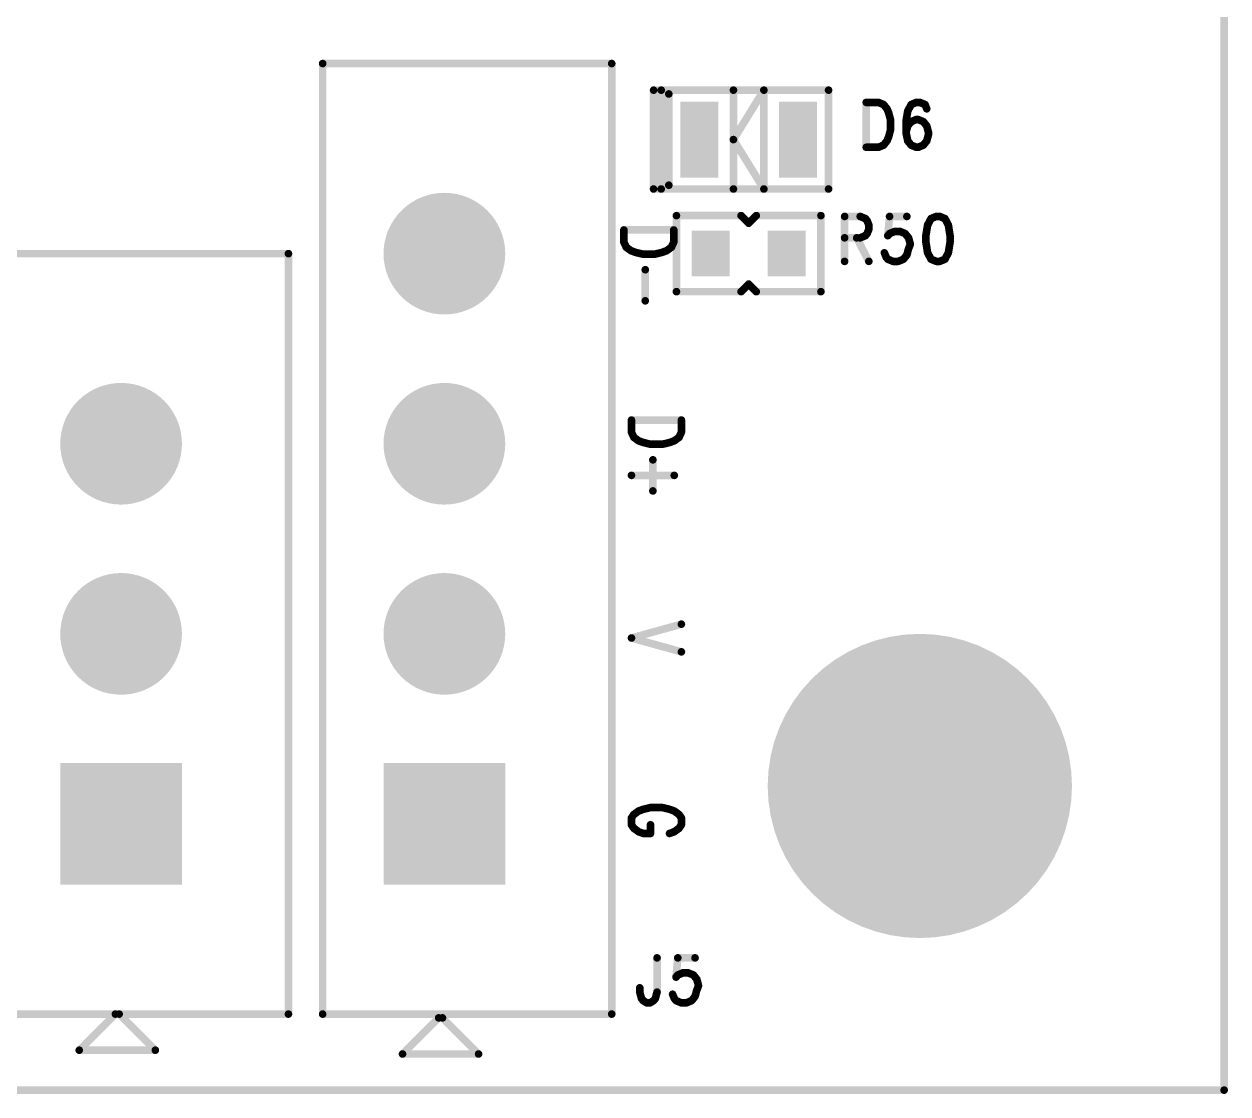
# Model space of a CAD drawing. Extents: x 98.7 to 156, y 84.7 to 176.7.
# Drawn here: x 128.22 to 144.05, y 99.95 to 114.02 of the extents above; entities that cross this region are included whole.
import ezdxf

# ---------------------------------------------------------------- set-up
doc = ezdxf.new("R2010")
doc.units = 0
doc.layers.get('0').update_dxf_attribs({"linetype": 'CONTINUOUS'})
doc.layers.add('MASK-TOP_PHO', color=3, linetype='CONTINUOUS')
doc.layers.add('SILK-TOP_PHO', color=14, linetype='CONTINUOUS')

# ---------------------------------------------------------------- blocks, each defined once
blk = doc.blocks.new('ROUND_1')
at = {"const_width": 0.050038}
blk.add_lwpolyline([(-0.025018, 0, 1), (0.025018, 0, 1)], format="xyb", close=True, dxfattribs=at)
blk = doc.blocks.new('SQUARE_28')
blk.add_solid([(0.799972, 0.799972), (0.799972, -0.799972), (-0.799972, 0.799972), (-0.799972, -0.799972)])
blk = doc.blocks.new('ROUND_32')
at = {"const_width": 1.999996}
blk.add_lwpolyline([(-0.999998, 0, 1), (0.999998, 0, 1)], format="xyb", close=True, dxfattribs=at)
blk = doc.blocks.new('ROUND_49')
at = {"const_width": 0.799972}
blk.add_lwpolyline([(-0.399986, 0, 1), (0.399986, 0, 1)], format="xyb", close=True, dxfattribs=at)
blk = doc.blocks.new('SQUARE_16')
blk.add_solid([(0.250062, 0.250062), (0.250062, -0.250062), (-0.250062, 0.250062), (-0.250062, -0.250062)])

msp = doc.modelspace()

# ---------------------------------------------------------------- linework, layer by layer
at = {"layer": 'MASK-TOP_PHO'}
for points, const_width in [([(143.999966, 100.000054), (143.999966, 173.999906)], 0.100076), ([(137.100056, 112.249966), (137.100056, 112.750092)], 0.500124), ([(138.400028, 112.249966), (138.400028, 112.750092)], 0.500124), ([(137.249916, 110.949994), (137.249916, 111.05007)], 0.500124), ([(138.249914, 110.949994), (138.249914, 111.05007)], 0.500124), ([(100.000054, 100.000054), (143.999966, 100.000054)], 0.100076)]:
    msp.add_lwpolyline(points, dxfattribs=dict(at, const_width=const_width))
at = {"layer": 'SILK-TOP_PHO', "const_width": 0.100076}
for points in [[(143.999966, 100.000054), (143.999966, 173.999906)], [(132.150104, 101.000052), (132.150104, 113.4999)], [(132.150104, 113.4999), (135.949944, 113.4999)], [(135.949944, 113.4999), (135.949944, 101.000052)], [(136.500108, 113.149888), (137.54989, 113.149888)], [(136.500108, 111.849916), (136.500108, 113.149888)], [(136.59993, 113.149888), (138.800078, 113.149888)], [(136.59993, 111.849916), (136.59993, 113.149888)], [(137.54989, 113.149888), (137.54989, 111.849916)], [(137.94994, 113.149888), (137.54989, 112.499902)], [(137.94994, 111.849916), (137.94994, 113.149888)], [(138.800078, 113.149888), (138.800078, 111.849916)], [(136.700006, 113.100104), (136.700006, 111.899954)], [(139.295378, 112.989106), (139.295378, 112.398556)], [(139.295378, 112.989106), (139.454636, 112.989106)], [(139.454636, 112.989106), (139.522708, 112.960912)], [(139.522708, 112.960912), (139.568174, 112.904778)], [(139.886436, 112.960912), (139.84097, 112.876584)], [(139.954508, 112.989106), (139.886436, 112.960912)], [(139.999974, 112.989106), (139.954508, 112.989106)], [(140.0683, 112.960912), (139.999974, 112.989106)], [(140.090906, 112.904778), (140.0683, 112.960912)], [(139.568174, 112.904778), (139.591034, 112.84839)], [(139.591034, 112.84839), (139.61364, 112.764062)], [(139.84097, 112.876584), (139.81811, 112.735868)], [(139.61364, 112.764062), (139.61364, 112.623346)], [(139.81811, 112.735868), (139.81811, 112.595406)], [(139.84097, 112.679734), (139.81811, 112.595406)], [(139.886436, 112.735868), (139.84097, 112.679734)], [(139.954508, 112.764062), (139.886436, 112.735868)], [(139.977368, 112.764062), (139.954508, 112.764062)], [(140.04544, 112.735868), (139.977368, 112.764062)], [(140.090906, 112.679734), (140.04544, 112.735868)], [(140.113512, 112.595406), (140.090906, 112.679734)], [(137.54989, 112.499902), (137.94994, 111.849916)], [(139.568174, 112.482884), (139.522708, 112.426496)], [(139.591034, 112.539018), (139.568174, 112.482884)], [(139.61364, 112.623346), (139.591034, 112.539018)], [(139.81811, 112.595406), (139.84097, 112.482884)], [(139.84097, 112.482884), (139.886436, 112.426496)], [(140.04544, 112.426496), (140.090906, 112.482884)], [(140.090906, 112.482884), (140.113512, 112.567212)], [(140.113512, 112.567212), (140.113512, 112.595406)], [(139.454636, 112.398556), (139.295378, 112.398556)], [(139.522708, 112.426496), (139.454636, 112.398556)], [(139.886436, 112.426496), (139.954508, 112.398556)], [(139.954508, 112.398556), (139.977368, 112.398556)], [(139.977368, 112.398556), (140.04544, 112.426496)], [(137.54989, 111.849916), (136.500108, 111.849916)], [(138.800078, 111.849916), (136.59993, 111.849916)], [(136.800082, 111.499904), (136.800082, 110.499906)], [(137.649966, 111.499904), (136.800082, 111.499904)], [(137.750042, 111.400082), (137.649966, 111.499904)], [(137.850118, 111.499904), (137.750042, 111.400082)], [(138.700002, 111.499904), (137.850118, 111.499904)], [(138.700002, 110.499906), (138.700002, 111.499904)], [(139.011406, 111.488982), (139.011406, 110.898432)], [(139.011406, 111.488982), (139.215876, 111.488982)], [(139.215876, 111.488982), (139.284202, 111.461042)], [(139.284202, 111.461042), (139.306808, 111.432848)], [(139.306808, 111.432848), (139.329668, 111.37646)], [(139.329668, 111.37646), (139.329668, 111.320326)], [(139.60221, 111.488982), (139.579604, 111.235998)], [(139.82954, 111.488982), (139.60221, 111.488982)], [(140.102336, 111.37646), (140.079476, 111.235998)], [(140.147802, 111.461042), (140.102336, 111.37646)], [(140.215874, 111.488982), (140.147802, 111.461042)], [(140.26134, 111.488982), (140.215874, 111.488982)], [(140.329666, 111.461042), (140.26134, 111.488982)], [(140.374878, 111.37646), (140.329666, 111.461042)], [(140.397738, 111.235998), (140.374878, 111.37646)], [(136.765538, 111.311436), (136.109456, 111.311436)], [(136.109456, 111.152178), (136.109456, 111.311436)], [(136.765538, 111.311436), (136.765538, 111.152178)], [(139.215876, 111.207804), (139.011406, 111.207804)], [(139.17041, 111.207804), (139.329668, 110.898432)], [(139.284202, 111.235998), (139.215876, 111.207804)], [(139.306808, 111.263938), (139.284202, 111.235998)], [(139.329668, 111.320326), (139.306808, 111.263938)], [(139.579604, 111.235998), (139.60221, 111.263938)], [(139.60221, 111.263938), (139.670536, 111.292132)], [(139.670536, 111.292132), (139.738608, 111.292132)], [(139.738608, 111.292132), (139.806934, 111.263938)], [(139.806934, 111.263938), (139.852146, 111.207804)], [(139.852146, 111.207804), (139.875006, 111.123476)], [(140.079476, 111.235998), (140.079476, 111.15167)], [(140.397738, 111.15167), (140.397738, 111.235998)], [(136.140698, 111.084106), (136.109456, 111.152178)], [(136.203182, 111.03864), (136.140698, 111.084106)], [(136.734296, 111.084106), (136.671812, 111.03864)], [(136.765538, 111.152178), (136.734296, 111.084106)], [(139.852146, 111.067088), (139.82954, 110.98276)], [(139.875006, 111.123476), (139.852146, 111.067088)], [(140.079476, 111.15167), (140.102336, 111.010954)], [(140.374878, 111.010954), (140.397738, 111.15167)], [(127.899922, 111.000032), (131.700016, 111.000032)], [(131.700016, 111.000032), (131.700016, 101.000052)], [(136.265666, 111.016034), (136.203182, 111.03864)], [(136.359392, 110.993174), (136.265666, 111.016034)], [(136.515602, 110.993174), (136.359392, 110.993174)], [(136.609328, 111.016034), (136.515602, 110.993174)], [(136.671812, 111.03864), (136.609328, 111.016034)], [(139.556744, 110.954566), (139.534138, 111.010954)], [(139.579604, 110.926626), (139.556744, 110.954566)], [(139.647676, 110.898432), (139.579604, 110.926626)], [(139.716002, 110.898432), (139.647676, 110.898432)], [(139.784074, 110.926626), (139.716002, 110.898432)], [(139.82954, 110.98276), (139.784074, 110.926626)], [(140.102336, 111.010954), (140.147802, 110.926626)], [(140.147802, 110.926626), (140.215874, 110.898432)], [(140.215874, 110.898432), (140.26134, 110.898432)], [(140.26134, 110.898432), (140.329666, 110.926626)], [(140.329666, 110.926626), (140.374878, 111.010954)], [(136.390634, 110.788704), (136.390634, 110.37951)], [(137.649966, 110.499906), (137.750042, 110.599982)], [(137.750042, 110.599982), (137.850118, 110.499906)], [(136.800082, 110.499906), (137.649966, 110.499906)], [(137.850118, 110.499906), (138.700002, 110.499906)], [(136.865614, 108.811314), (136.209278, 108.811314)], [(136.209278, 108.65231), (136.209278, 108.811314)], [(136.865614, 108.811314), (136.865614, 108.65231)], [(136.24052, 108.583984), (136.209278, 108.65231)], [(136.303004, 108.538518), (136.24052, 108.583984)], [(136.365742, 108.515912), (136.303004, 108.538518)], [(136.459468, 108.493306), (136.365742, 108.515912)], [(136.709404, 108.515912), (136.615678, 108.493306)], [(136.771888, 108.538518), (136.709404, 108.515912)], [(136.834372, 108.583984), (136.771888, 108.538518)], [(136.865614, 108.65231), (136.834372, 108.583984)], [(136.615678, 108.493306), (136.459468, 108.493306)], [(136.49071, 108.288582), (136.49071, 107.879642)], [(136.771888, 108.084112), (136.209278, 108.084112)], [(136.865614, 106.127296), (136.209278, 105.945432)], [(136.865614, 105.763568), (136.209278, 105.945432)], [(136.24052, 103.624888), (136.209278, 103.579422)], [(136.303004, 103.670354), (136.24052, 103.624888)], [(136.365742, 103.693214), (136.303004, 103.670354)], [(136.459468, 103.71582), (136.365742, 103.693214)], [(136.615678, 103.71582), (136.459468, 103.71582)], [(136.709404, 103.693214), (136.615678, 103.71582)], [(136.771888, 103.670354), (136.709404, 103.693214)], [(136.834372, 103.624888), (136.771888, 103.670354)], [(136.865614, 103.579422), (136.834372, 103.624888)], [(136.209278, 103.579422), (136.209278, 103.488744)], [(136.209278, 103.488744), (136.24052, 103.443278)], [(136.459468, 103.488744), (136.459468, 103.374952)], [(136.834372, 103.443278), (136.865614, 103.488744)], [(136.865614, 103.488744), (136.865614, 103.579422)], [(136.24052, 103.443278), (136.303004, 103.397812)], [(136.303004, 103.397812), (136.365742, 103.374952)], [(136.365742, 103.374952), (136.459468, 103.374952)], [(136.709404, 103.374952), (136.771888, 103.397812)], [(136.771888, 103.397812), (136.834372, 103.443278)], [(136.545574, 101.738938), (136.545574, 101.289104)], [(136.818116, 101.738938), (136.79551, 101.485954)], [(137.045446, 101.738938), (136.818116, 101.738938)], [(136.79551, 101.485954), (136.818116, 101.514148)], [(136.818116, 101.514148), (136.886442, 101.542088)], [(136.886442, 101.542088), (136.954514, 101.542088)], [(136.954514, 101.542088), (137.02284, 101.514148)], [(137.02284, 101.514148), (137.068306, 101.45776)], [(137.068306, 101.45776), (137.090912, 101.373432)], [(136.318244, 101.289104), (136.318244, 101.345238)], [(136.34085, 101.204776), (136.318244, 101.289104)], [(136.545574, 101.289104), (136.522714, 101.204776)], [(136.77265, 101.204776), (136.750044, 101.26091)], [(137.045446, 101.232716), (136.99998, 101.176582)], [(137.068306, 101.317298), (137.045446, 101.232716)], [(137.090912, 101.373432), (137.068306, 101.317298)], [(136.36371, 101.176582), (136.34085, 101.204776)], [(136.409176, 101.148388), (136.36371, 101.176582)], [(136.454642, 101.148388), (136.409176, 101.148388)], [(136.500108, 101.176582), (136.454642, 101.148388)], [(136.522714, 101.204776), (136.500108, 101.176582)], [(136.79551, 101.176582), (136.77265, 101.204776)], [(136.863582, 101.148388), (136.79551, 101.176582)], [(136.931908, 101.148388), (136.863582, 101.148388)], [(136.99998, 101.176582), (136.931908, 101.148388)], [(131.700016, 101.000052), (127.899922, 101.000052)], [(128.949958, 100.525072), (129.424938, 101.000052)], [(129.474976, 101.000052), (129.949956, 100.525072)], [(135.949944, 101.000052), (132.150104, 101.000052)], [(133.199886, 100.475034), (133.67512, 100.950014)], [(133.724904, 100.950014), (134.199884, 100.475034)], [(129.949956, 100.525072), (128.949958, 100.525072)], [(134.199884, 100.475034), (133.199886, 100.475034)], [(100.000054, 100.000054), (143.999966, 100.000054)]]:
    msp.add_lwpolyline(points, dxfattribs=at)

# ---------------------------------------------------------------- block references
at = {"layer": 'MASK-TOP_PHO'}
for name, p in [('SQUARE_16', (137.100056, 112.750092)), ('SQUARE_16', (138.400028, 112.750092)), ('SQUARE_16', (137.100056, 112.249966)), ('SQUARE_16', (138.400028, 112.249966)), ('ROUND_49', (133.75005, 111.000032)), ('SQUARE_16', (137.249916, 111.05007)), ('SQUARE_16', (138.249914, 111.05007)), ('SQUARE_16', (137.249916, 110.949994)), ('SQUARE_16', (138.249914, 110.949994)), ('ROUND_49', (129.500122, 108.49991)), ('ROUND_49', (133.75005, 108.49991)), ('ROUND_49', (129.500122, 106.000042)), ('ROUND_49', (133.75005, 106.000042)), ('ROUND_32', (139.999974, 104.000046)), ('SQUARE_28', (129.500122, 103.49992)), ('SQUARE_28', (133.75005, 103.49992)), ('ROUND_1', (143.999966, 100.000054))]:
    msp.add_blockref(name, p, dxfattribs=at)
at = {"layer": 'SILK-TOP_PHO'}
for p in [(132.150104, 113.4999), (135.949944, 113.4999), (136.500108, 113.149888), (136.500108, 113.149888), (136.59993, 113.149888), (136.59993, 113.149888), (137.54989, 113.149888), (137.94994, 113.149888), (137.94994, 113.149888), (138.800078, 113.149888), (136.700006, 113.100104), (139.295378, 112.989106), (139.295378, 112.989106), (139.454636, 112.989106), (139.522708, 112.960912), (139.886436, 112.960912), (139.954508, 112.989106), (139.999974, 112.989106), (140.0683, 112.960912), (139.568174, 112.904778), (139.591034, 112.84839), (139.84097, 112.876584), (140.090906, 112.904778), (139.61364, 112.764062), (139.81811, 112.735868), (139.84097, 112.679734), (139.886436, 112.735868), (139.954508, 112.764062), (139.977368, 112.764062), (140.04544, 112.735868), (140.090906, 112.679734), (137.54989, 112.499902), (139.568174, 112.482884), (139.591034, 112.539018), (139.61364, 112.623346), (139.81811, 112.595406), (139.81811, 112.595406), (139.84097, 112.482884), (140.090906, 112.482884), (140.113512, 112.595406), (140.113512, 112.567212), (139.295378, 112.398556), (139.295378, 112.398556), (139.454636, 112.398556), (139.522708, 112.426496), (139.886436, 112.426496), (139.954508, 112.398556), (139.977368, 112.398556), (140.04544, 112.426496), (136.500108, 111.849916), (136.59993, 111.849916), (136.700006, 111.899954), (137.54989, 111.849916), (137.94994, 111.849916), (138.800078, 111.849916), (136.800082, 111.499904), (136.800082, 111.499904), (137.649966, 111.499904), (137.750042, 111.400082), (137.850118, 111.499904), (138.700002, 111.499904), (139.011406, 111.488982), (139.011406, 111.488982), (139.215876, 111.488982), (139.284202, 111.461042), (139.306808, 111.432848), (139.329668, 111.37646), (139.60221, 111.488982), (139.82954, 111.488982), (140.102336, 111.37646), (140.147802, 111.461042), (140.215874, 111.488982), (140.215874, 111.488982), (140.26134, 111.488982), (140.329666, 111.461042), (140.374878, 111.37646), (136.109456, 111.311436), (136.109456, 111.311436), (136.765538, 111.311436), (136.765538, 111.311436), (139.011406, 111.207804), (139.17041, 111.207804), (139.215876, 111.207804), (139.284202, 111.235998), (139.306808, 111.263938), (139.329668, 111.320326), (139.579604, 111.235998), (139.60221, 111.263938), (139.670536, 111.292132), (139.738608, 111.292132), (139.806934, 111.263938), (139.852146, 111.207804), (139.852146, 111.207804), (140.079476, 111.235998), (140.397738, 111.235998), (136.109456, 111.152178), (136.140698, 111.084106), (136.734296, 111.084106), (136.765538, 111.152178), (139.852146, 111.067088), (139.852146, 111.067088), (139.875006, 111.123476), (140.079476, 111.15167), (140.397738, 111.15167), (131.700016, 111.000032), (136.203182, 111.03864), (136.265666, 111.016034), (136.359392, 110.993174), (136.515602, 110.993174), (136.609328, 111.016034), (136.671812, 111.03864), (139.011406, 110.898432), (139.329668, 110.898432), (139.534138, 111.010954), (139.556744, 110.954566), (139.579604, 110.926626), (139.647676, 110.898432), (139.716002, 110.898432), (139.784074, 110.926626), (139.82954, 110.98276), (140.102336, 111.010954), (140.147802, 110.926626), (140.215874, 110.898432), (140.26134, 110.898432), (140.329666, 110.926626), (140.374878, 111.010954), (136.390634, 110.788704), (137.750042, 110.599982), (136.800082, 110.499906), (137.649966, 110.499906), (137.850118, 110.499906), (138.700002, 110.499906), (136.390634, 110.37951), (136.209278, 108.811314), (136.209278, 108.811314), (136.865614, 108.811314), (136.865614, 108.811314), (136.209278, 108.65231), (136.24052, 108.583984), (136.303004, 108.538518), (136.365742, 108.515912), (136.709404, 108.515912), (136.771888, 108.538518), (136.834372, 108.583984), (136.865614, 108.65231), (136.459468, 108.493306), (136.615678, 108.493306), (136.49071, 108.288582), (136.209278, 108.084112), (136.771888, 108.084112), (136.49071, 107.879642), (136.865614, 106.127296), (136.209278, 105.945432), (136.209278, 105.945432), (136.865614, 105.763568), (136.24052, 103.624888), (136.303004, 103.670354), (136.365742, 103.693214), (136.459468, 103.71582), (136.615678, 103.71582), (136.709404, 103.693214), (136.771888, 103.670354), (136.834372, 103.624888), (136.209278, 103.579422), (136.209278, 103.488744), (136.459468, 103.488744), (136.865614, 103.579422), (136.865614, 103.488744), (136.24052, 103.443278), (136.303004, 103.397812), (136.365742, 103.374952), (136.459468, 103.374952), (136.459468, 103.374952), (136.709404, 103.374952), (136.771888, 103.397812), (136.834372, 103.443278), (136.545574, 101.738938), (136.818116, 101.738938), (137.045446, 101.738938), (136.79551, 101.485954), (136.818116, 101.514148), (136.886442, 101.542088), (136.954514, 101.542088), (137.02284, 101.514148), (137.068306, 101.45776), (136.318244, 101.345238), (136.318244, 101.289104), (136.545574, 101.289104), (136.750044, 101.26091), (137.045446, 101.232716), (137.068306, 101.317298), (137.090912, 101.373432), (136.34085, 101.204776), (136.36371, 101.176582), (136.409176, 101.148388), (136.454642, 101.148388), (136.500108, 101.176582), (136.522714, 101.204776), (136.77265, 101.204776), (136.79551, 101.176582), (136.863582, 101.148388), (136.931908, 101.148388), (136.99998, 101.176582), (129.424938, 101.000052), (129.474976, 101.000052), (131.700016, 101.000052), (131.700016, 101.000052), (132.150104, 101.000052), (133.67512, 100.950014), (133.724904, 100.950014), (135.949944, 101.000052), (135.949944, 101.000052), (128.949958, 100.525072), (129.949956, 100.525072), (133.199886, 100.475034), (134.199884, 100.475034), (143.999966, 100.000054)]:
    msp.add_blockref('ROUND_1', p, dxfattribs=at)

doc.saveas('drawing.dxf')
